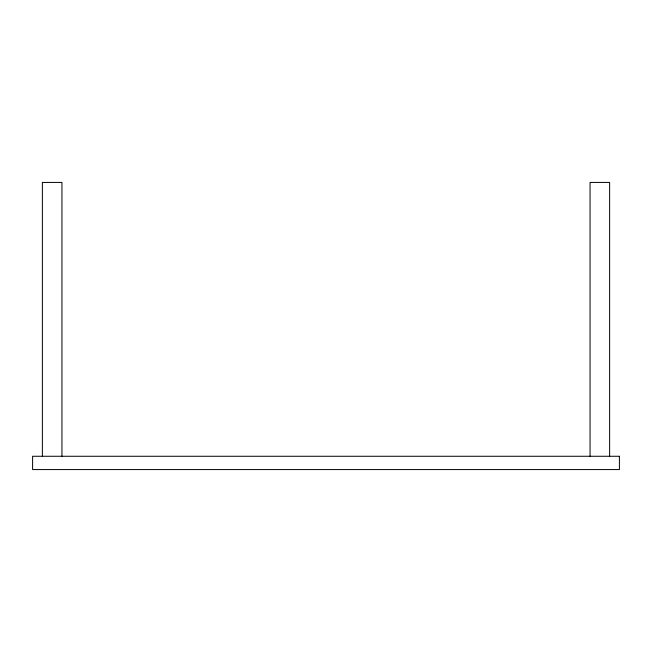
<?xml version="1.0" encoding="UTF-8"?>
<svg xmlns="http://www.w3.org/2000/svg" width="652" height="652" viewBox="0 0 652 652"><rect width="100%" height="100%" fill="white"/><g stroke="black" fill="none" stroke-linecap="round" stroke-linejoin="round"><path stroke-width="0.98" d="M609.62 456.27L609.62 182.43L590.06 182.43L590.06 456.27M61.94 456.27L61.94 182.43L42.38 182.43L42.38 456.27M619.4 456.27L32.6 456.27L32.6 469.57L619.4 469.57L619.4 456.27"/></g></svg>
